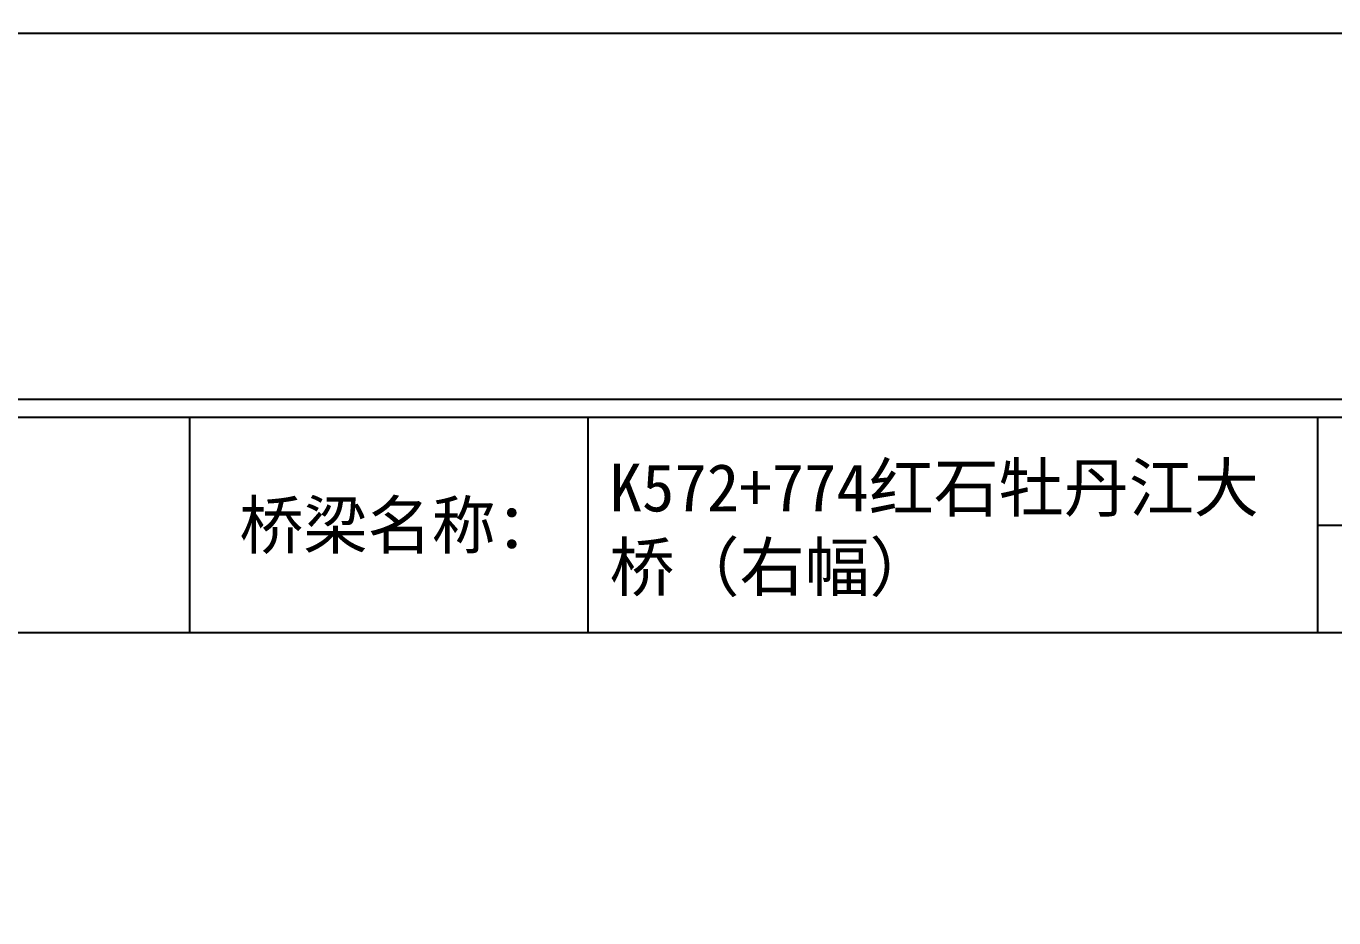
# Model space of a CAD drawing. Header units: millimetres. Extents: x -37 to 615, y -48 to 1658.
# Drawn here: x 224.5 to 389.2, y 301.8 to 414.1 of the extents above; entities that cross this region are included whole.
import ezdxf

# ---------------------------------------------------------------- set-up
doc = ezdxf.new("R2010")
doc.units = ezdxf.units.MM
doc.layers.add('图层1', color=7, linetype='Continuous')
doc.layers.add('病害', color=5, linetype='Continuous')
doc.styles.get("Standard").update_dxf_attribs({"font": ''})
doc.styles.add('汉字', font='')
doc.styles.get('Standard').set_extended_font_data('SimSun')
doc.styles.get('汉字').set_extended_font_data('SimSun')

msp = doc.modelspace()

# ---------------------------------------------------------------- linework, layer by layer
at = {"color": 0}
for p, q in [((0, 364.85), (529.17, 364.85)), ((245.1, 364.85), (245.1, 337.72)), ((387.13, 364.85), (387.13, 337.72)), ((136.5, 337.72), (529.17, 337.72))]:
    msp.add_line(p, q, dxfattribs=at)
at = {"color": 3}
for points in [[(-36.77, 828.19), (615.38, 828.19), (615.38, 367.07), (-36.77, 367.07)], [(-36.77, 413.19), (615.38, 413.19), (615.38, -47.93), (-36.77, -47.93)]]:
    msp.add_lwpolyline(points, dxfattribs=at)
at = {"layer": '病害', "color": 5}
for p, q in [((245.1, 364.85), (245.1, 337.72)), ((387.13, 364.85), (387.13, 337.72)), ((136.5, 337.72), (386.58, 337.72)), ((386.58, 337.72), (529.17, 337.72))]:
    msp.add_line(p, q, dxfattribs=at)
at = {"layer": '病害', "color": 0}
for p, q in [((295.25, 364.85), (295.25, 337.72)), ((387.14, 351.23), (529.17, 351.23))]:
    msp.add_line(p, q, dxfattribs=at)

# ---------------------------------------------------------------- texts
at = {"insert": (298, 358.97), "char_height": 6, "width": 87.5474, "attachment_point": 1, "style": '汉字'}
msp.add_mtext('K572+774红石牡丹江大桥（右幅）', dxfattribs=at)
at = {"layer": '图层1'}
msp.add_text('桥梁名称：', height=5.918, dxfattribs=at).set_placement((251.38, 348.29))

doc.saveas('drawing.dxf')
